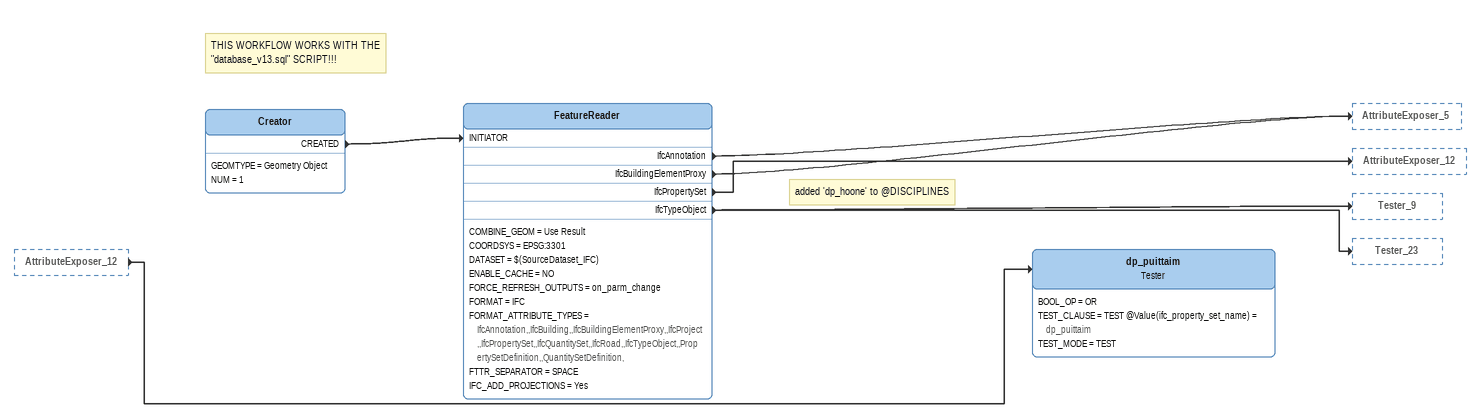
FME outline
AttributeExposer_12 [outside]
    -> dp_puittaim
Note: THIS WORKFLOW WORKS WITH THE "database_v13.sql" SCRIPT!!!
Creator
    GEOMTYPE = Geometry Object
    NUM = 1
    CREATED -> FeatureReader [INITIATOR]
FeatureReader
    COMBINE_GEOM = Use Result
    COORDSYS = EPSG:3301
    DATASET = $(SourceDataset_IFC)
    ENABLE_CACHE = NO
    FORCE_REFRESH_OUTPUTS = on_parm_change
    FORMAT = IFC
    FORMAT_ATTRIBUTE_TYPES = IfcAnnotation,,IfcBuilding,,IfcBuildingElementProxy,,IfcProject,,IfcPropertySet,,IfcQuantitySet,,IfcRoad,,IfcTypeObject,,PropertySetDefinition,,QuantitySetDefinition,
    FTTR_SEPARATOR = SPACE
    IFC_ADD_PROJECTIONS = Yes
    IfcAnnotation -> AttributeExposer_5
    IfcBuildingElementProxy -> AttributeExposer_5
    IfcPropertySet -> AttributeExposer_12
    IfcTypeObject -> Tester_9
    IfcTypeObject -> Tester_23
Note: added 'dp_hoone' to @DISCIPLINES
dp_puittaim: Tester
    BOOL_OP = OR
    TEST_CLAUSE = TEST @Value(ifc_property_set_name) = dp_puittaim
    TEST_MODE = TEST
